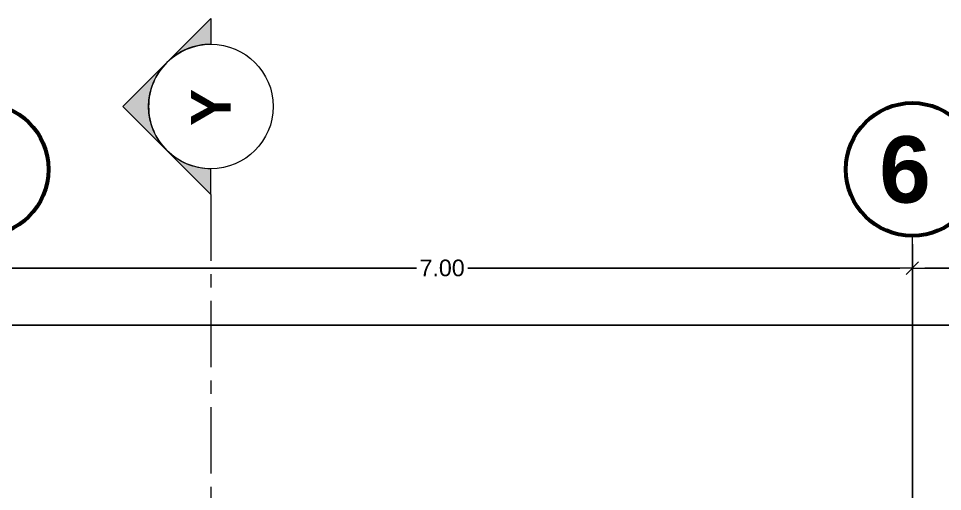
# Model space of a CAD drawing. Header units: inches. Extents: x -19 to 5698, y -728 to 92.
# Drawn here: x 130.1 to 137.05, y 43.98 to 47.54 of the extents above; entities that cross this region are included whole.
import ezdxf

# ---------------------------------------------------------------- set-up
doc = ezdxf.new("R2010")
doc.units = ezdxf.units.IN
doc.header["$MEASUREMENT"] = 0
doc.header["$PDMODE"] = 1
doc.linetypes.add('Punto & Raya', pattern=[0.65, 0.5, -0.075, 0, -0.075])
doc.layers.get('0').update_dxf_attribs({"color": 61})
for name, color, linetype in [('02 _ ARQ _ ALB _ Cotas Ejes', 7, 'Continuous'), ('02 _ ARQ _ ALB _ Ejes Generales', 251, 'Continuous'), ('Marcador - Secciones', 7, 'Continuous')]:
    doc.layers.add(name, color=color, linetype=linetype)
doc.styles.add('Estilo_Generado_1', font='swisseb.ttf')
doc.styles.add('Estilo_Generado_4', font='swisse.ttf')
doc.dimstyles.new('Estilo_Generado__15', dxfattribs={"dimtxt": 0.125, "dimasz": 0.095, "dimexe": 0.18, "dimexo": 0.003, "dimgap": 0, "dimtad": 0, "dimtih": 1, "dimtoh": 1, "dimzin": 0, "dimdsep": 46, "dimtxsty": 'Estilo_Generado_4', "dimblk": 'ARROWHEAD_6', "dimblk1": 'ARROWHEAD_6', "dimblk2": 'ARROWHEAD_6', "dimcen": 0.09, "dimclrd": 144, "dimclre": 144, "dimclrt": 7, "dimadec": 0, "dimazin": 0, "dimtfac": 1, "dimtdec": 4, "dimtmove": 0, "dimatfit": 3, "dimfxl": 1, "dimtolj": 1, "dimtzin": 0, "dimarcsym": 0})

# ---------------------------------------------------------------- blocks, each defined once
blk = doc.blocks.new('ARROWHEAD_6')
at = {"color": 0, "linetype": 'Continuous', "lineweight": 0}
for p, q in [((0, 0), (-1, 0)), ((-0.5, -0.5), (0.5, 0.5))]:
    blk.add_line(p, q, dxfattribs=at)
blk = doc.blocks.new('*D86', base_point=(804.059, 0))
at = {"layer": '02 _ ARQ _ ALB _ Cotas Ejes', "color": 144, "linetype": 'Continuous', "lineweight": -2, "transparency": 16777216}
for p, q in [((129.82, 39.653), (129.82, 45.8378)), ((136.82, 39.653), (136.82, 45.8378)), ((129.915, 45.6578), (133.0886, 45.6578)), ((136.725, 45.6578), (133.4761, 45.6578))]:
    blk.add_line(p, q, dxfattribs=at)
at = {"layer": 'Defpoints', "color": 0, "linetype": 'Continuous', "transparency": 16777216}
for p in [(136.82, 45.6578), (129.82, 39.65), (136.82, 39.65)]:
    blk.add_point(p, dxfattribs=at)
at = {"layer": '02 _ ARQ _ ALB _ Cotas Ejes', "color": 144, "linetype": 'Continuous', "lineweight": -2, "transparency": 16777216, "xscale": 0.095, "yscale": 0.095, "zscale": 0.095, "rotation": 180}
blk.add_blockref('ARROWHEAD_6', (129.82, 45.6578), dxfattribs=at)
at = {"layer": '02 _ ARQ _ ALB _ Cotas Ejes', "color": 144, "linetype": 'Continuous', "lineweight": -2, "transparency": 16777216, "xscale": 0.095, "yscale": 0.095, "zscale": 0.095}
blk.add_blockref('ARROWHEAD_6', (136.82, 45.6578), dxfattribs=at)
at = {"layer": '02 _ ARQ _ ALB _ Cotas Ejes', "color": 7, "linetype": 'Continuous', "lineweight": 13, "transparency": 16777216, "insert": (133.2823, 45.6578), "char_height": 0.125, "attachment_point": 5, "style": 'Estilo_Generado_4'}
blk.add_mtext('\\A1;7.00', dxfattribs=at)
blk = doc.blocks.new('*D87', base_point=(804.059, 0))
at = {"layer": '02 _ ARQ _ ALB _ Cotas Ejes', "color": 144, "linetype": 'Continuous', "lineweight": -2, "transparency": 16777216}
for p, q in [((136.82, 39.653), (136.82, 45.8378)), ((143.82, 39.653), (143.82, 45.8378)), ((136.915, 45.6578), (140.0886, 45.6578)), ((143.725, 45.6578), (140.4761, 45.6578))]:
    blk.add_line(p, q, dxfattribs=at)
at = {"layer": 'Defpoints', "color": 0, "linetype": 'Continuous', "transparency": 16777216}
for p in [(143.82, 45.6578), (136.82, 39.65), (143.82, 39.65)]:
    blk.add_point(p, dxfattribs=at)
at = {"layer": '02 _ ARQ _ ALB _ Cotas Ejes', "color": 144, "linetype": 'Continuous', "lineweight": -2, "transparency": 16777216, "xscale": 0.095, "yscale": 0.095, "zscale": 0.095, "rotation": 180}
blk.add_blockref('ARROWHEAD_6', (136.82, 45.6578), dxfattribs=at)
at = {"layer": '02 _ ARQ _ ALB _ Cotas Ejes', "color": 144, "linetype": 'Continuous', "lineweight": -2, "transparency": 16777216, "xscale": 0.095, "yscale": 0.095, "zscale": 0.095}
blk.add_blockref('ARROWHEAD_6', (143.82, 45.6578), dxfattribs=at)
at = {"layer": '02 _ ARQ _ ALB _ Cotas Ejes', "color": 7, "linetype": 'Continuous', "lineweight": 13, "transparency": 16777216, "insert": (140.2823, 45.6578), "char_height": 0.125, "attachment_point": 5, "style": 'Estilo_Generado_4'}
blk.add_mtext('\\A1;7.00', dxfattribs=at)
blk = doc.blocks.new('*D88', base_point=(804.059, 0))
at = {"layer": '02 _ ARQ _ ALB _ Cotas Ejes', "color": 144, "linetype": 'Continuous', "lineweight": -2, "transparency": 16777216}
for p, q in [((101.57, 39.903), (101.57, 45.4088)), ((144.07, 39.903), (144.07, 45.4088)), ((101.665, 45.2288), (122.5203, 45.2288)), ((143.975, 45.2288), (123.0254, 45.2288))]:
    blk.add_line(p, q, dxfattribs=at)
at = {"layer": 'Defpoints', "color": 0, "linetype": 'Continuous', "transparency": 16777216}
for p in [(144.07, 45.2288), (101.57, 39.9), (144.07, 39.9)]:
    blk.add_point(p, dxfattribs=at)
at = {"layer": '02 _ ARQ _ ALB _ Cotas Ejes', "color": 144, "linetype": 'Continuous', "lineweight": -2, "transparency": 16777216, "xscale": 0.095, "yscale": 0.095, "zscale": 0.095, "rotation": 180}
blk.add_blockref('ARROWHEAD_6', (101.57, 45.2288), dxfattribs=at)
at = {"layer": '02 _ ARQ _ ALB _ Cotas Ejes', "color": 144, "linetype": 'Continuous', "lineweight": -2, "transparency": 16777216, "xscale": 0.095, "yscale": 0.095, "zscale": 0.095}
blk.add_blockref('ARROWHEAD_6', (144.07, 45.2288), dxfattribs=at)
at = {"layer": '02 _ ARQ _ ALB _ Cotas Ejes', "color": 7, "linetype": 'Continuous', "lineweight": 13, "transparency": 16777216, "insert": (122.7728, 45.2288), "char_height": 0.125, "attachment_point": 5, "style": 'Estilo_Generado_4'}
blk.add_mtext('\\A1;42.50', dxfattribs=at)

msp = doc.modelspace()

# ---------------------------------------------------------------- hatches: boundary and pattern name
at = {"layer": 'Marcador - Secciones', "linetype": 'Continuous', "lineweight": 13}
for points in [[(131.5425, 47.5361), (131.2112, 47.2048, -0.198912), (131.5425, 47.342)], [(131.2112, 47.2048), (130.88, 46.8736), (131.2112, 46.5423, -0.414214)], [(131.5425, 46.2111), (131.5425, 46.4051, -0.198912), (131.2112, 46.5423)]]:
    msp.add_hatch(color=7, dxfattribs=at).paths.add_polyline_path(points)

# ---------------------------------------------------------------- linework, layer by layer
at = {"layer": '02 _ ARQ _ ALB _ Ejes Generales', "color": 251, "linetype": 'Punto & Raya', "lineweight": 13, "true_color": 0x636466}
for p, q in [((136.82, 44.9), (136.82, 45.9)), ((136.82, 3.05), (136.82, 44.9))]:
    msp.add_line(p, q, dxfattribs=at)
at = {"layer": '02 _ ARQ _ ALB _ Ejes Generales', "color": 7, "linetype": 'Continuous', "lineweight": 60}
for centre in [(129.82, 46.4), (136.82, 46.4)]:
    msp.add_circle(centre, 0.5, dxfattribs=at)
at = {"layer": 'Marcador - Secciones', "color": 251, "linetype": 'Punto & Raya', "lineweight": 13, "true_color": 0x636466}
msp.add_line((131.5425, 46.2111), (131.5425, 0.8878), dxfattribs=at)
at = {"layer": 'Marcador - Secciones', "color": 7, "linetype": 'Continuous', "lineweight": 13, "flags": 128}
for points in [[(131.5425, 47.5361), (131.5425, 47.342, 0.198912), (131.2112, 47.2048)], [(131.2112, 47.2048, 0.414214), (131.2112, 46.5423), (130.88, 46.8736)], [(131.5425, 46.2111), (131.5425, 46.4051, -0.198912), (131.2112, 46.5423)]]:
    msp.add_lwpolyline(points, format="xyb", close=True, dxfattribs=at)
at = {"layer": 'Marcador - Secciones', "color": 7, "linetype": 'Continuous', "lineweight": 13}
msp.add_circle((131.5425, 46.8736), 0.4685, dxfattribs=at)

# ---------------------------------------------------------------- texts
at = {"layer": '02 _ ARQ _ ALB _ Ejes Generales', "color": 7, "lineweight": 30, "insert": (136.5709, 46.65), "char_height": 0.5, "attachment_point": 1, "style": 'Estilo_Generado_1'}
msp.add_mtext('\\A1;{\\pql;\\pt0;\\fSwis721 Ex BT|b1|i0|c0|p34;6}', dxfattribs=at)
at = {"layer": 'Marcador - Secciones', "color": 5, "lineweight": 25, "insert": (131.6925, 46.7268), "char_height": 0.3, "attachment_point": 7, "rotation": 90, "style": 'Estilo_Generado_1'}
msp.add_mtext('\\A1;{\\pql;\\pt0;\\fSwis721 Ex BT|b1|i0|c0|p34;Y}', dxfattribs=at)

# ---------------------------------------------------------------- dimensions: what is measured, and where the dimension line sits
at = {"layer": '02 _ ARQ _ ALB _ Cotas Ejes', "color": 144, "linetype": 'Continuous', "lineweight": 13}
for base, p1, p2, picture, middle in [((136.82, 45.6578), (129.82, 39.65), (136.82, 39.65), '*D86', (133.2823, 45.6578)), ((143.82, 45.6578), (136.82, 39.65), (143.82, 39.65), '*D87', (140.2823, 45.6578)), ((144.07, 45.2288), (101.57, 39.9), (144.07, 39.9), '*D88', (122.7728, 45.2288))]:
    dim = msp.add_linear_dim(base=base, p1=p1, p2=p2, dimstyle='Estilo_Generado__15', dxfattribs=at)
    dim.commit()
    dim.dimension.update_dxf_attribs({"geometry": picture, "text_midpoint": middle, "dimtype": 160})

doc.saveas('drawing.dxf')
